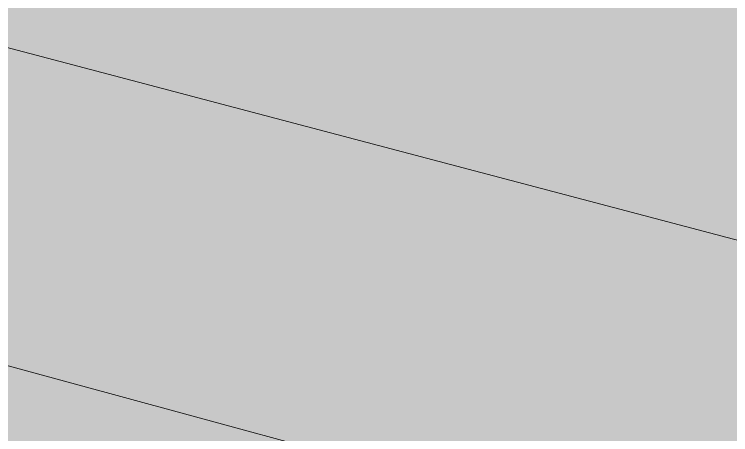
# Model space of a CAD drawing. Header units: millimetres. Extents: x 0 to 84100, y 0 to 59400.
# Drawn here: x 57371.2 to 57589.6, y 35361.6 to 35489.9 of the extents above; entities that cross this region are included whole.
import ezdxf

# ---------------------------------------------------------------- set-up
doc = ezdxf.new("R2010")
doc.units = ezdxf.units.MM
doc.layers.add('10_見えがかり', color=7, linetype='Continuous', lineweight=13)

msp = doc.modelspace()

# ---------------------------------------------------------------- hatches: boundary and pattern name
at = {"layer": '10_見えがかり', "true_color": 0xbdbdbd}
for points in [[(56995.32, 35663.14), (57025.32, 35663.14), (57035.32, 35653.14), (57065.32, 35653.14), (57075.32, 35643.14), (57105.32, 35643.14), (57115.32, 35633.14), (57145.32, 35633.14), (57155.32, 35623.14), (57185.32, 35623.14), (57195.32, 35613.14), (57225.32, 35613.14), (57235.32, 35603.14), (57265.32, 35603.14), (57275.32, 35593.14), (57295.32, 35593.14), (57305.32, 35583.14), (57335.32, 35583.14), (57345.32, 35573.14), (57375.32, 35573.14), (57385.32, 35563.14), (57415.32, 35563.14), (57425.32, 35553.14), (57455.32, 35553.14), (57465.32, 35543.14), (57495.32, 35543.14), (57505.32, 35533.14), (57535.32, 35533.14), (57545.32, 35523.14), (57575.32, 35523.14), (57585.32, 35513.14), (57615.32, 35513.14), (57625.32, 35503.14), (57655.32, 35503.14), (57665.32, 35493.14), (57685.32, 35493.14), (57695.32, 35483.14), (57725.32, 35483.14), (57735.32, 35473.14), (57765.32, 35473.14), (57775.32, 35463.14), (57805.32, 35463.14), (57815.32, 35453.14), (57845.32, 35453.14), (57855.32, 35443.14), (57885.32, 35443.14), (57895.32, 35433.14), (57925.32, 35433.14), (57935.32, 35423.14), (57965.32, 35423.14), (57975.32, 35413.14), (58005.32, 35413.14), (58015.32, 35403.14), (58035.32, 35403.14), (58045.32, 35393.14), (58075.32, 35393.14), (58085.32, 35383.14), (58115.32, 35383.14), (58125.32, 35373.14), (58155.32, 35373.14), (58165.32, 35363.14), (58195.32, 35363.14), (58205.32, 35353.14), (58235.32, 35353.14), (58245.32, 35343.14), (58275.32, 35343.14), (58285.32, 35333.14), (58315.32, 35333.14), (58320.32, 35328.14), (58315.32, 35323.14), (58255.32, 35323.14), (58245.32, 35313.14), (57985.32, 35313.14), (57975.32, 35323.14), (57945.32, 35323.14), (57935.32, 35333.14), (57905.32, 35333.14), (57895.32, 35343.14), (57875.32, 35343.14), (57865.32, 35353.14), (57835.32, 35353.14), (57825.32, 35363.14), (57795.32, 35363.14), (57785.32, 35373.14), (57755.32, 35373.14), (57745.32, 35383.14), (57725.32, 35383.14), (57715.32, 35393.14), (57685.32, 35393.14), (57675.32, 35403.14), (57645.32, 35403.14), (57635.32, 35413.14), (57605.32, 35413.14), (57595.32, 35423.14), (57565.32, 35423.14), (57555.32, 35433.14), (57535.32, 35433.14), (57525.32, 35443.14), (57495.32, 35443.14), (57485.32, 35453.14), (57455.32, 35453.14), (57445.32, 35463.14), (57415.32, 35463.14), (57405.32, 35473.14), (57375.32, 35473.14), (57365.32, 35483.14), (57345.32, 35483.14), (57335.32, 35493.14), (57305.32, 35493.14), (57295.32, 35503.14), (57265.32, 35503.14), (57255.32, 35513.14), (57225.32, 35513.14), (57215.32, 35523.14), (57195.32, 35523.14), (57185.32, 35533.14), (57155.32, 35533.14), (57145.32, 35543.14), (57115.32, 35543.14), (57105.32, 35553.14), (57075.32, 35553.14), (57065.32, 35563.14), (57035.32, 35563.14), (57025.32, 35573.14), (57005.32, 35573.14), (56995.32, 35583.14), (56985.32, 35583.14), (56980.32, 35588.14), (56980.32, 35608.14), (56970.32, 35618.14), (56970.32, 35648.14), (56960.32, 35658.14), (56960.32, 35668.14), (56965.32, 35673.14), (56985.32, 35673.14)], [(57005.32, 35573.14), (57025.32, 35573.14), (57035.32, 35563.14), (57065.32, 35563.14), (57075.32, 35553.14), (57105.32, 35553.14), (57115.32, 35543.14), (57145.32, 35543.14), (57155.32, 35533.14), (57185.32, 35533.14), (57195.32, 35523.14), (57215.32, 35523.14), (57225.32, 35513.14), (57255.32, 35513.14), (57265.32, 35503.14), (57295.32, 35503.14), (57305.32, 35493.14), (57335.32, 35493.14), (57345.32, 35483.14), (57365.32, 35483.14), (57375.32, 35473.14), (57405.32, 35473.14), (57415.32, 35463.14), (57445.32, 35463.14), (57455.32, 35453.14), (57485.32, 35453.14), (57495.32, 35443.14), (57525.32, 35443.14), (57535.32, 35433.14), (57555.32, 35433.14), (57565.32, 35423.14), (57595.32, 35423.14), (57605.32, 35413.14), (57635.32, 35413.14), (57645.32, 35403.14), (57675.32, 35403.14), (57685.32, 35393.14), (57715.32, 35393.14), (57725.32, 35383.14), (57745.32, 35383.14), (57755.32, 35373.14), (57785.32, 35373.14), (57795.32, 35363.14), (57825.32, 35363.14), (57835.32, 35353.14), (57865.32, 35353.14), (57875.32, 35343.14), (57895.32, 35343.14), (57905.32, 35333.14), (57935.32, 35333.14), (57945.32, 35323.14), (57975.32, 35323.14), (57980.32, 35318.14), (57975.32, 35313.14), (57615.32, 35313.14), (57605.32, 35323.14), (57575.32, 35323.14), (57565.32, 35333.14), (57535.32, 35333.14), (57525.32, 35343.14), (57505.32, 35343.14), (57495.32, 35353.14), (57465.32, 35353.14), (57455.32, 35363.14), (57425.32, 35363.14), (57415.32, 35373.14), (57395.32, 35373.14), (57385.32, 35383.14), (57355.32, 35383.14), (57345.32, 35393.14), (57315.32, 35393.14), (57305.32, 35403.14), (57285.32, 35403.14), (57275.32, 35413.14), (57245.32, 35413.14), (57235.32, 35423.14), (57205.32, 35423.14), (57195.32, 35433.14), (57165.32, 35433.14), (57155.32, 35443.14), (57135.32, 35443.14), (57125.32, 35453.14), (57095.32, 35453.14), (57085.32, 35463.14), (57055.32, 35463.14), (57045.32, 35473.14), (57025.32, 35473.14), (57010.32, 35488.14), (57010.32, 35498.14), (57000.32, 35508.14), (57000.32, 35538.14), (56990.32, 35548.14), (56990.32, 35578.14), (56995.32, 35583.14)], [(57025.32, 35473.14), (57045.32, 35473.14), (57055.32, 35463.14), (57085.32, 35463.14), (57095.32, 35453.14), (57125.32, 35453.14), (57135.32, 35443.14), (57155.32, 35443.14), (57165.32, 35433.14), (57195.32, 35433.14), (57205.32, 35423.14), (57235.32, 35423.14), (57245.32, 35413.14), (57275.32, 35413.14), (57285.32, 35403.14), (57305.32, 35403.14), (57315.32, 35393.14), (57345.32, 35393.14), (57355.32, 35383.14), (57385.32, 35383.14), (57395.32, 35373.14), (57415.32, 35373.14), (57425.32, 35363.14), (57455.32, 35363.14), (57465.32, 35353.14), (57495.32, 35353.14), (57505.32, 35343.14), (57525.32, 35343.14), (57535.32, 35333.14), (57565.32, 35333.14), (57570.32, 35328.14), (57565.32, 35323.14), (57045.32, 35323.14), (57040.32, 35328.14), (57040.32, 35358.14), (57030.32, 35368.14), (57030.32, 35408.14), (57020.32, 35418.14), (57020.32, 35448.14), (57010.32, 35458.14), (57010.32, 35478.14), (57015.32, 35483.14)]]:
    msp.add_hatch(color=8, dxfattribs=at).paths.add_polyline_path(points)

# ---------------------------------------------------------------- linework, layer by layer
at = {"layer": '10_見えがかり'}
for points in [[(57002.06, 35475.19), (56985.06, 35544.19), (56985.06, 35581.19), (57322.65, 35492.01), (57660.24, 35402.83), (57994.84, 35314.44)], [(57009.82, 35443.37), (57009.82, 35480.37), (57308.3, 35399.17), (57584.73, 35323.97)]]:
    msp.add_lwpolyline(points, dxfattribs=at)

doc.saveas('drawing.dxf')
